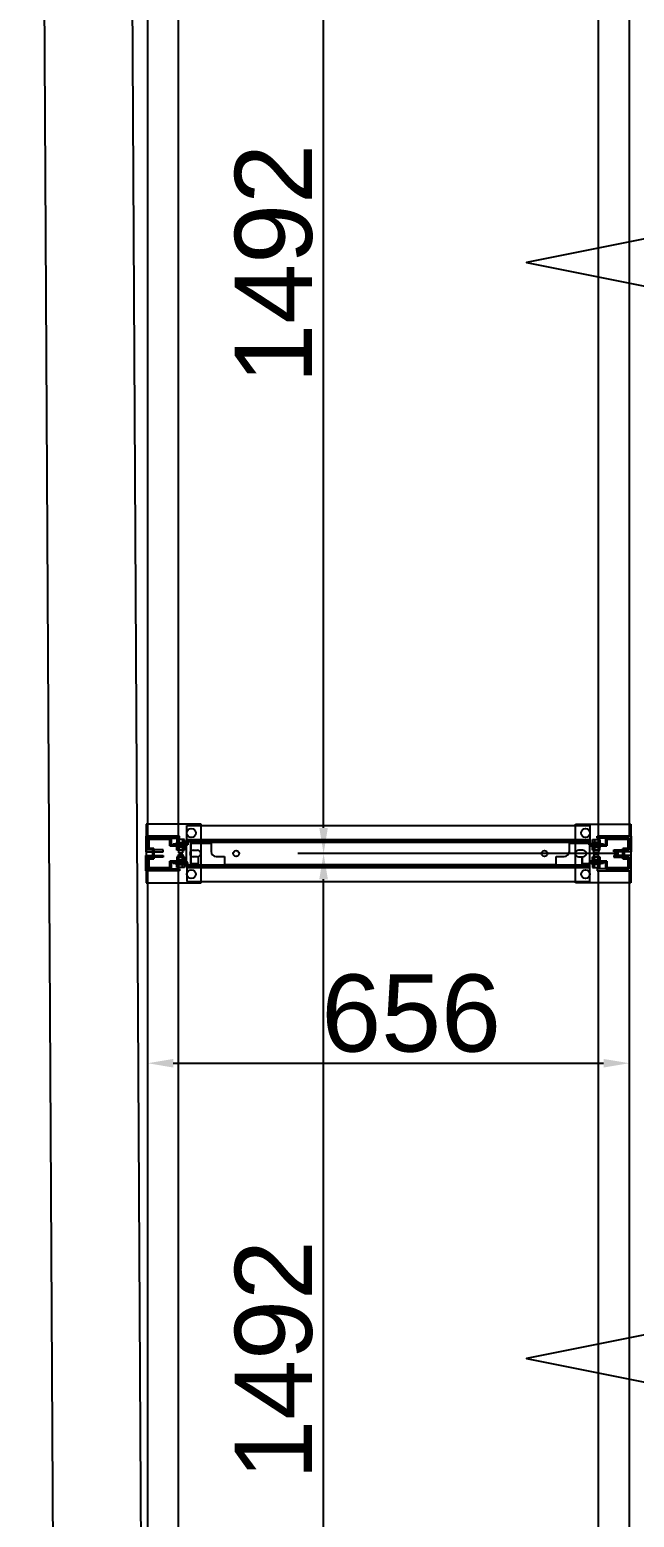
# Model space of a CAD drawing. Header units: millimetres. Extents: x 15382 to 37298, y 7351 to 31127.
# Drawn here: x 23087 to 23911, y 13956 to 15981 of the extents above; entities that cross this region are included whole.
import ezdxf

# ---------------------------------------------------------------- set-up
doc = ezdxf.new("R2010")
doc.units = ezdxf.units.MM
for name, color, linetype in [('01', 7, 'Continuous'), ('02', 3, 'Continuous'), ('03', 6, 'Continuous'), ('04', 30, 'Continuous'), ('05', 12, 'Continuous'), ('544-1', 40, 'Continuous'), ('M40', 3, 'Continuous'), ('M6', 7, 'Continuous'), ('動線', 6, 'Continuous'), ('標的物', 1, 'Continuous'), ('標註', 252, 'Continuous')]:
    doc.layers.add(name, color=color, linetype=linetype)
doc.styles.get("Standard").update_dxf_attribs({"font": 'arial.ttf'})
doc.dimstyles.new('ISO-25', dxfattribs={"dimtxt": 2.5, "dimasz": 2.5, "dimexe": 1.25, "dimexo": 0.625, "dimtad": 1, "dimtxsty": 'Standard', "dimcen": 2.5, "dimadec": 0, "dimazin": 0, "dimtfac": 1, "dimtmove": 0, "dimatfit": 3, "dimfxl": 1, "dimarcsym": 0})

# ---------------------------------------------------------------- blocks, each defined once
blk = doc.blocks.new('*D665')
at = {"layer": 'Defpoints', "color": 0, "transparency": 16777216}
for p in [(23487.5, 14859.4), (23896.8, 14859.4), (23896.8, 13367.4)]:
    blk.add_point(p, dxfattribs=at)
at = {"layer": '標註', "color": 0, "lineweight": -2, "transparency": 16777216}
for p, q in [((23889.8, 14859.4), (23452.5, 14859.4)), ((23487.5, 13402.4), (23487.5, 14824.4)), ((23889.8, 13367.4), (23452.5, 13367.4))]:
    blk.add_line(p, q, dxfattribs=at)
at = {"layer": '標註', "color": 0, "transparency": 16777216}
for points in [[(23481.6, 14824.4), (23493.3, 14824.4), (23487.5, 14859.4)], [(23481.6, 13402.4), (23493.3, 13402.4), (23487.5, 13367.4)]]:
    blk.add_solid(points, dxfattribs=at)
at = {"layer": '標註', "color": 0, "transparency": 16777216, "insert": (23419.8, 14170.1), "char_height": 105, "attachment_point": 5, "rotation": 90}
blk.add_mtext('1492', dxfattribs=at)
blk = doc.blocks.new('*D667')
at = {"layer": 'Defpoints', "color": 0, "transparency": 16777216}
for p in [(23247.8, 14801), (23903.8, 14801), (23903.8, 14574)]:
    blk.add_point(p, dxfattribs=at)
at = {"layer": '標註', "color": 0, "lineweight": -2, "transparency": 16777216}
for p, q in [((23247.8, 14794), (23247.8, 14539)), ((23903.8, 14794), (23903.8, 14539)), ((23282.8, 14574), (23868.8, 14574))]:
    blk.add_line(p, q, dxfattribs=at)
at = {"layer": '標註', "color": 0, "transparency": 16777216}
for points in [[(23282.8, 14579.8), (23282.8, 14568.1), (23247.8, 14574)], [(23868.8, 14579.8), (23868.8, 14568.1), (23903.8, 14574)]]:
    blk.add_solid(points, dxfattribs=at)
at = {"layer": '標註', "color": 0, "transparency": 16777216, "insert": (23606.7, 14641.6), "char_height": 105, "attachment_point": 5}
blk.add_mtext('656', dxfattribs=at)
blk = doc.blocks.new('*D661')
at = {"layer": 'Defpoints', "color": 0, "transparency": 16777216}
for p in [(23487.5, 16351.4), (23896.8, 16351.4), (23896.8, 14859.4)]:
    blk.add_point(p, dxfattribs=at)
at = {"layer": '標註', "color": 0, "lineweight": -2, "transparency": 16777216}
for p, q in [((23889.8, 16351.4), (23452.5, 16351.4)), ((23487.5, 14894.4), (23487.5, 16316.4)), ((23889.8, 14859.4), (23452.5, 14859.4))]:
    blk.add_line(p, q, dxfattribs=at)
at = {"layer": '標註', "color": 0, "transparency": 16777216}
for points in [[(23481.6, 16316.4), (23493.3, 16316.4), (23487.5, 16351.4)], [(23481.6, 14894.4), (23493.3, 14894.4), (23487.5, 14859.4)]]:
    blk.add_solid(points, dxfattribs=at)
at = {"layer": '標註', "color": 0, "transparency": 16777216, "insert": (23419.8, 15662.1), "char_height": 105, "attachment_point": 5, "rotation": 90}
blk.add_mtext('1492', dxfattribs=at)

msp = doc.modelspace()

# ---------------------------------------------------------------- linework, layer by layer
at = {"layer": '01'}
for p, q in [((23300.295, 14875.398), (23300.295, 14876.998)), ((23300.295, 14876.998), (23850.295, 14876.998)), ((23850.295, 14875.398), (23300.295, 14875.398)), ((23300.295, 14875.398), (23300.295, 14843.398)), ((23309.795, 14863.898), (23315.795, 14863.898)), ((23840.795, 14863.898), (23834.795, 14863.898)), ((23850.295, 14876.998), (23850.295, 14875.398)), ((23850.295, 14843.398), (23300.295, 14843.398)), ((23300.295, 14843.398), (23300.295, 14841.798)), ((23300.295, 14841.798), (23850.295, 14841.798)), ((23305.295, 14859.398), (23305.295, 14859.398)), ((23315.795, 14854.898), (23309.795, 14854.898)), ((23320.295, 14859.398), (23320.295, 14859.398)), ((23830.295, 14859.398), (23830.295, 14859.398)), ((23834.795, 14854.898), (23840.795, 14854.898)), ((23845.295, 14859.398), (23845.295, 14859.398)), ((23850.295, 14841.798), (23850.295, 14843.398))]:
    msp.add_line(p, q, dxfattribs=at)
for centre, start, end in [((23309.795, 14859.398), 90, 180), ((23315.795, 14859.398), 0, 90), ((23834.795, 14859.398), 90, 180), ((23840.795, 14859.398), 0, 90), ((23309.795, 14859.398), 180, 270), ((23315.795, 14859.398), 270, 0), ((23834.795, 14859.398), 180, 270), ((23840.795, 14859.398), 270, 0)]:
    msp.add_arc(centre, 4.5, start, end, dxfattribs=at)
at = {"layer": '02'}
for p, q in [((23320.795, 14899.398), (23245.795, 14899.398)), ((23245.795, 14899.398), (23245.795, 14819.398)), ((23320.795, 14819.398), (23320.795, 14899.398)), ((23830.795, 14819.398), (23830.795, 14899.398)), ((23830.795, 14899.398), (23905.795, 14899.398)), ((23905.795, 14899.398), (23905.795, 14819.398)), ((23245.795, 14819.398), (23320.795, 14819.398)), ((23905.795, 14819.398), (23830.795, 14819.398))]:
    msp.add_line(p, q, dxfattribs=at)
at = {"layer": '02', "lineweight": -3}
for centre in [(23307.295, 14887.398), (23844.295, 14887.398), (23307.295, 14831.398), (23844.295, 14831.398)]:
    msp.add_circle(centre, 6, dxfattribs=at)
at = {"layer": '03'}
for points in [[(23289.795, 14882.898), (23289.795, 16327.898), (23247.795, 16327.898), (23247.795, 14882.898)], [(23861.795, 14882.898), (23861.795, 16327.898), (23903.795, 16327.898), (23903.795, 14882.898)], [(23289.795, 13390.898), (23289.795, 14835.898), (23247.795, 14835.898), (23247.795, 13390.898)], [(23861.795, 13390.898), (23861.795, 14835.898), (23903.795, 14835.898), (23903.795, 13390.898)]]:
    msp.add_lwpolyline(points, close=True, dxfattribs=at)
at = {"layer": '04'}
for p, q in [((23301.295, 14872.598), (23301.295, 14897.398)), ((23301.295, 14897.398), (23850.295, 14897.398)), ((23850.295, 14897.398), (23850.295, 14872.598)), ((23282.795, 14871.398), (23282.795, 14872.598)), ((23282.795, 14872.598), (23301.295, 14872.598)), ((23282.795, 14871.398), (23282.795, 14872.598)), ((23282.795, 14872.598), (23301.295, 14872.598)), ((23302.495, 14871.398), (23282.795, 14871.398)), ((23302.495, 14871.398), (23282.795, 14871.398)), ((23301.295, 14872.598), (23301.295, 14878.598)), ((23301.295, 14878.598), (23850.295, 14878.598)), ((23849.095, 14877.398), (23302.495, 14877.398)), ((23302.495, 14877.398), (23302.495, 14871.398)), ((23849.095, 14877.398), (23302.495, 14877.398)), ((23302.495, 14877.398), (23302.495, 14871.398)), ((23849.095, 14871.398), (23849.095, 14877.398)), ((23849.095, 14871.398), (23849.095, 14877.398)), ((23868.795, 14871.398), (23849.095, 14871.398)), ((23868.795, 14871.398), (23849.095, 14871.398)), ((23850.295, 14878.598), (23850.295, 14872.598)), ((23850.295, 14872.598), (23868.795, 14872.598)), ((23850.295, 14872.598), (23868.795, 14872.598)), ((23868.795, 14872.598), (23868.795, 14871.398)), ((23868.795, 14872.598), (23868.795, 14871.398)), ((23302.495, 14847.398), (23282.795, 14847.398)), ((23282.795, 14847.398), (23282.795, 14846.198)), ((23302.495, 14847.398), (23282.795, 14847.398)), ((23282.795, 14847.398), (23282.795, 14846.198)), ((23282.795, 14846.198), (23301.295, 14846.198)), ((23282.795, 14846.198), (23301.295, 14846.198)), ((23301.295, 14846.198), (23301.295, 14840.198)), ((23301.295, 14846.198), (23301.295, 14821.398)), ((23302.495, 14841.398), (23302.495, 14847.398)), ((23302.495, 14841.398), (23302.495, 14847.398)), ((23868.795, 14847.398), (23849.095, 14847.398)), ((23849.095, 14847.398), (23849.095, 14841.398)), ((23868.795, 14847.398), (23849.095, 14847.398)), ((23849.095, 14847.398), (23849.095, 14841.398)), ((23850.295, 14846.198), (23868.795, 14846.198)), ((23850.295, 14840.198), (23850.295, 14846.198)), ((23850.295, 14846.198), (23868.795, 14846.198)), ((23850.295, 14821.398), (23850.295, 14846.198)), ((23868.795, 14846.198), (23868.795, 14847.398)), ((23868.795, 14846.198), (23868.795, 14847.398)), ((23301.295, 14840.198), (23850.295, 14840.198)), ((23849.095, 14841.398), (23302.495, 14841.398)), ((23849.095, 14841.398), (23302.495, 14841.398)), ((23301.295, 14821.398), (23850.295, 14821.398))]:
    msp.add_line(p, q, dxfattribs=at)
at = {"layer": '04', "lineweight": -3}
for p, q in [((23289.295, 14872.598), (23296.295, 14872.598)), ((23289.295, 14871.398), (23289.295, 14872.598)), ((23296.295, 14871.398), (23289.295, 14871.398)), ((23292.795, 14872.598), (23296.295, 14872.598)), ((23292.795, 14871.398), (23292.795, 14872.598)), ((23296.295, 14871.398), (23292.795, 14871.398)), ((23296.295, 14872.598), (23296.295, 14871.398)), ((23296.295, 14872.598), (23296.295, 14871.398)), ((23862.295, 14872.598), (23855.295, 14872.598)), ((23855.295, 14872.598), (23855.295, 14871.398)), ((23858.795, 14872.598), (23855.295, 14872.598)), ((23855.295, 14872.598), (23855.295, 14871.398)), ((23855.295, 14871.398), (23862.295, 14871.398)), ((23855.295, 14871.398), (23858.795, 14871.398)), ((23858.795, 14871.398), (23858.795, 14872.598)), ((23862.295, 14871.398), (23862.295, 14872.598)), ((23296.295, 14847.398), (23289.295, 14847.398)), ((23289.295, 14847.398), (23289.295, 14846.198)), ((23289.295, 14846.198), (23296.295, 14846.198)), ((23296.295, 14847.398), (23292.795, 14847.398)), ((23292.795, 14847.398), (23292.795, 14846.198)), ((23292.795, 14846.198), (23296.295, 14846.198)), ((23296.295, 14846.198), (23296.295, 14847.398)), ((23296.295, 14846.198), (23296.295, 14847.398)), ((23855.295, 14846.198), (23855.295, 14847.398)), ((23855.295, 14847.398), (23862.295, 14847.398)), ((23855.295, 14846.198), (23855.295, 14847.398)), ((23855.295, 14847.398), (23858.795, 14847.398)), ((23862.295, 14846.198), (23855.295, 14846.198)), ((23858.795, 14846.198), (23855.295, 14846.198)), ((23858.795, 14847.398), (23858.795, 14846.198)), ((23862.295, 14847.398), (23862.295, 14846.198))]:
    msp.add_line(p, q, dxfattribs=at)
at = {"layer": '05'}
for p, q in [((23291.295, 14882.898), (23245.295, 14882.898)), ((23245.295, 14882.898), (23245.295, 14863.398)), ((23291.295, 14880.398), (23291.295, 14882.898)), ((23860.295, 14880.398), (23860.295, 14882.898)), ((23860.295, 14882.898), (23906.295, 14882.898)), ((23882.817, 14880.398), (23882.817, 14882.898)), ((23887.795, 14880.398), (23887.795, 14882.898)), ((23892.773, 14880.398), (23892.773, 14882.898)), ((23906.295, 14882.898), (23906.295, 14863.398)), ((23245.295, 14864.398), (23245.295, 14861.898)), ((23247.795, 14864.398), (23247.795, 14880.398)), ((23247.795, 14880.398), (23291.295, 14880.398)), ((23268.795, 14864.398), (23247.795, 14864.398)), ((23268.795, 14861.898), (23268.795, 14864.398)), ((23903.795, 14880.398), (23860.295, 14880.398)), ((23882.795, 14861.898), (23882.795, 14864.398)), ((23882.795, 14864.398), (23903.795, 14864.398)), ((23903.795, 14864.398), (23903.795, 14880.398)), ((23906.295, 14864.398), (23906.295, 14861.898)), ((23245.295, 14861.898), (23268.795, 14861.898)), ((23245.295, 14854.398), (23245.295, 14856.898)), ((23245.295, 14856.898), (23268.795, 14856.898)), ((23245.295, 14835.898), (23245.295, 14855.398)), ((23268.795, 14854.398), (23247.795, 14854.398)), ((23247.795, 14854.398), (23247.795, 14838.398)), ((23268.795, 14856.898), (23268.795, 14854.398)), ((23906.295, 14861.898), (23882.795, 14861.898)), ((23906.295, 14856.898), (23882.795, 14856.898)), ((23882.795, 14856.898), (23882.795, 14854.398)), ((23882.795, 14854.398), (23903.795, 14854.398)), ((23903.795, 14854.398), (23903.795, 14838.398)), ((23906.295, 14854.398), (23906.295, 14856.898)), ((23906.295, 14835.898), (23906.295, 14855.398)), ((23291.295, 14835.898), (23245.295, 14835.898)), ((23247.795, 14838.398), (23291.295, 14838.398)), ((23291.295, 14838.398), (23291.295, 14835.898)), ((23903.795, 14838.398), (23860.295, 14838.398)), ((23860.295, 14838.398), (23860.295, 14835.898)), ((23860.295, 14835.898), (23906.295, 14835.898))]:
    msp.add_line(p, q, dxfattribs=at)
at = {"layer": '05', "lineweight": -3}
for p, q in [((23892.773, 14882.898), (23882.817, 14882.898)), ((23882.817, 14882.898), (23882.817, 14880.398)), ((23887.795, 14882.898), (23882.817, 14882.898)), ((23882.817, 14882.898), (23882.817, 14880.398)), ((23887.795, 14880.398), (23887.795, 14882.898)), ((23892.773, 14880.398), (23892.773, 14882.898)), ((23882.817, 14880.398), (23892.773, 14880.398)), ((23882.817, 14880.398), (23887.795, 14880.398))]:
    msp.add_line(p, q, dxfattribs=at)
at = {"layer": '544-1'}
for p, q in [((23850.295, 14874.398), (23306.295, 14874.398)), ((23306.295, 14874.398), (23306.295, 14844.398)), ((23307.095, 14845.198), (23307.095, 14873.598)), ((23307.095, 14873.598), (23334.295, 14873.598)), ((23334.295, 14873.598), (23334.295, 14862.398)), ((23822.295, 14862.398), (23822.295, 14873.598)), ((23822.295, 14873.598), (23849.495, 14873.598)), ((23850.295, 14874.398), (23849.495, 14874.398)), ((23849.495, 14873.598), (23849.495, 14845.198)), ((23850.295, 14873.598), (23850.295, 14874.398)), ((23850.295, 14844.398), (23850.295, 14874.398)), ((23306.295, 14844.398), (23317.295, 14844.398)), ((23316.495, 14845.198), (23307.095, 14845.198)), ((23317.295, 14854.398), (23316.495, 14854.398)), ((23316.495, 14854.398), (23316.495, 14845.198)), ((23317.295, 14844.398), (23317.295, 14854.398)), ((23341.295, 14855.398), (23352.295, 14855.398)), ((23352.295, 14855.398), (23352.295, 14844.398)), ((23352.295, 14844.398), (23804.295, 14844.398)), ((23804.295, 14844.398), (23804.295, 14855.398)), ((23804.295, 14855.398), (23815.295, 14855.398)), ((23840.095, 14854.398), (23839.295, 14854.398)), ((23839.295, 14854.398), (23839.295, 14844.398)), ((23839.295, 14844.398), (23850.295, 14844.398)), ((23840.095, 14845.198), (23840.095, 14854.398)), ((23849.495, 14845.198), (23840.095, 14845.198))]:
    msp.add_line(p, q, dxfattribs=at)
for centre in [(23368.295, 14859.398), (23788.295, 14859.398)]:
    msp.add_circle(centre, 4, dxfattribs=at)
for centre, start, end in [((23341.295, 14862.398), 180, 270), ((23815.295, 14862.398), 270, 0)]:
    msp.add_arc(centre, 7, start, end, dxfattribs=at)
at = {"layer": 'M40'}
for p, q in [((23279.795, 14880.398), (23247.795, 14880.398)), ((23247.795, 14880.398), (23247.795, 14864.898)), ((23247.795, 14864.898), (23247.795, 14880.398)), ((23247.795, 14880.398), (23279.795, 14880.398)), ((23247.795, 14864.898), (23254.795, 14864.898)), ((23254.795, 14864.898), (23247.795, 14864.898)), ((23249.395, 14866.498), (23249.395, 14878.798)), ((23249.395, 14878.798), (23278.195, 14878.798)), ((23278.195, 14878.798), (23249.395, 14878.798)), ((23249.395, 14878.798), (23249.395, 14866.498)), ((23256.395, 14866.498), (23249.395, 14866.498)), ((23249.395, 14866.498), (23256.395, 14866.498)), ((23254.795, 14864.898), (23254.795, 14853.898)), ((23254.795, 14853.898), (23254.795, 14864.898)), ((23256.395, 14852.298), (23256.395, 14866.498)), ((23256.395, 14866.498), (23256.395, 14852.298)), ((23278.195, 14878.798), (23278.195, 14869.798)), ((23278.195, 14869.798), (23278.195, 14878.798)), ((23278.195, 14871.398), (23278.195, 14869.798)), ((23278.195, 14869.798), (23300.795, 14869.798)), ((23278.195, 14869.798), (23279.795, 14869.798)), ((23300.795, 14869.798), (23278.195, 14869.798)), ((23279.795, 14871.398), (23279.795, 14880.398)), ((23279.795, 14880.398), (23279.795, 14871.398)), ((23300.795, 14871.398), (23279.795, 14871.398)), ((23279.795, 14871.398), (23300.795, 14871.398)), ((23289.295, 14871.398), (23289.295, 14869.798)), ((23292.795, 14871.398), (23292.795, 14869.798)), ((23296.295, 14871.398), (23296.295, 14869.798)), ((23300.795, 14869.798), (23300.795, 14871.398)), ((23300.795, 14871.398), (23300.795, 14869.798)), ((23850.795, 14869.798), (23850.795, 14871.398)), ((23850.795, 14871.398), (23871.795, 14871.398)), ((23871.795, 14871.398), (23850.795, 14871.398)), ((23850.795, 14871.398), (23850.795, 14869.798)), ((23873.395, 14869.798), (23850.795, 14869.798)), ((23850.795, 14869.798), (23873.395, 14869.798)), ((23855.295, 14871.398), (23855.295, 14869.798)), ((23858.795, 14871.398), (23858.795, 14869.798)), ((23862.295, 14871.398), (23862.295, 14869.798)), ((23871.795, 14871.398), (23871.795, 14880.398)), ((23871.795, 14880.398), (23903.795, 14880.398)), ((23903.795, 14880.398), (23871.795, 14880.398)), ((23871.795, 14880.398), (23871.795, 14871.398)), ((23873.395, 14869.798), (23871.795, 14869.798)), ((23902.195, 14878.798), (23873.395, 14878.798)), ((23873.395, 14878.798), (23873.395, 14869.798)), ((23873.395, 14869.798), (23873.395, 14878.798)), ((23873.395, 14878.798), (23902.195, 14878.798)), ((23873.395, 14871.398), (23873.395, 14869.798)), ((23884.545, 14878.798), (23884.545, 14880.398)), ((23887.795, 14878.798), (23887.795, 14880.398)), ((23891.045, 14878.798), (23891.045, 14880.398)), ((23895.195, 14852.298), (23895.195, 14866.498)), ((23895.195, 14866.498), (23902.195, 14866.498)), ((23902.195, 14866.498), (23895.195, 14866.498)), ((23895.195, 14866.498), (23895.195, 14852.298)), ((23903.795, 14864.898), (23896.795, 14864.898)), ((23896.795, 14864.898), (23896.795, 14853.898)), ((23896.795, 14853.898), (23896.795, 14864.898)), ((23896.795, 14864.898), (23903.795, 14864.898)), ((23902.195, 14866.498), (23902.195, 14878.798)), ((23902.195, 14878.798), (23902.195, 14866.498)), ((23903.795, 14880.398), (23903.795, 14864.898)), ((23903.795, 14864.898), (23903.795, 14880.398)), ((23254.795, 14853.898), (23247.795, 14853.898)), ((23247.795, 14853.898), (23247.795, 14838.398)), ((23247.795, 14838.398), (23247.795, 14853.898)), ((23247.795, 14853.898), (23254.795, 14853.898)), ((23249.395, 14839.998), (23249.395, 14852.298)), ((23249.395, 14852.298), (23256.395, 14852.298)), ((23256.395, 14852.298), (23249.395, 14852.298)), ((23249.395, 14852.298), (23249.395, 14839.998)), ((23300.795, 14848.998), (23278.195, 14848.998)), ((23278.195, 14848.998), (23278.195, 14839.998)), ((23278.195, 14847.398), (23278.195, 14848.998)), ((23278.195, 14848.998), (23300.795, 14848.998)), ((23278.195, 14839.998), (23278.195, 14848.998)), ((23278.195, 14848.998), (23279.795, 14848.998)), ((23279.795, 14838.398), (23279.795, 14847.398)), ((23279.795, 14847.398), (23300.795, 14847.398)), ((23300.795, 14847.398), (23279.795, 14847.398)), ((23279.795, 14847.398), (23279.795, 14838.398)), ((23289.295, 14848.998), (23289.295, 14847.398)), ((23292.795, 14848.998), (23292.795, 14847.398)), ((23296.295, 14848.998), (23296.295, 14847.398)), ((23300.795, 14847.398), (23300.795, 14848.998)), ((23300.795, 14848.998), (23300.795, 14847.398)), ((23850.795, 14847.398), (23850.795, 14848.998)), ((23850.795, 14848.998), (23873.395, 14848.998)), ((23873.395, 14848.998), (23850.795, 14848.998)), ((23850.795, 14848.998), (23850.795, 14847.398)), ((23871.795, 14847.398), (23850.795, 14847.398)), ((23850.795, 14847.398), (23871.795, 14847.398)), ((23855.295, 14848.998), (23855.295, 14847.398)), ((23858.795, 14848.998), (23858.795, 14847.398)), ((23862.295, 14848.998), (23862.295, 14847.398)), ((23873.395, 14848.998), (23871.795, 14848.998)), ((23871.795, 14838.398), (23871.795, 14847.398)), ((23871.795, 14847.398), (23871.795, 14838.398)), ((23873.395, 14848.998), (23873.395, 14839.998)), ((23873.395, 14847.398), (23873.395, 14848.998)), ((23873.395, 14839.998), (23873.395, 14848.998)), ((23896.795, 14853.898), (23895.195, 14853.898)), ((23902.195, 14852.298), (23895.195, 14852.298)), ((23895.195, 14852.298), (23902.195, 14852.298)), ((23896.795, 14853.898), (23903.795, 14853.898)), ((23903.795, 14853.898), (23896.795, 14853.898)), ((23902.195, 14839.998), (23902.195, 14852.298)), ((23902.195, 14852.298), (23902.195, 14839.998)), ((23903.795, 14853.898), (23903.795, 14838.398)), ((23903.795, 14838.398), (23903.795, 14853.898)), ((23247.795, 14838.398), (23279.795, 14838.398)), ((23279.795, 14838.398), (23247.795, 14838.398)), ((23278.195, 14839.998), (23249.395, 14839.998)), ((23249.395, 14839.998), (23278.195, 14839.998)), ((23903.795, 14838.398), (23871.795, 14838.398)), ((23871.795, 14838.398), (23903.795, 14838.398)), ((23873.395, 14839.998), (23902.195, 14839.998)), ((23902.195, 14839.998), (23873.395, 14839.998))]:
    msp.add_line(p, q, dxfattribs=at)
at = {"layer": 'M40', "lineweight": -3}
for p, q in [((23289.295, 14871.398), (23296.295, 14871.398)), ((23289.295, 14869.798), (23289.295, 14871.398)), ((23296.295, 14869.798), (23289.295, 14869.798)), ((23292.795, 14871.398), (23296.295, 14871.398)), ((23292.795, 14869.798), (23292.795, 14871.398)), ((23296.295, 14869.798), (23292.795, 14869.798)), ((23296.295, 14871.398), (23296.295, 14869.798)), ((23296.295, 14871.398), (23296.295, 14869.798)), ((23862.295, 14871.398), (23855.295, 14871.398)), ((23855.295, 14871.398), (23855.295, 14869.798)), ((23858.795, 14871.398), (23855.295, 14871.398)), ((23855.295, 14871.398), (23855.295, 14869.798)), ((23855.295, 14869.798), (23862.295, 14869.798)), ((23855.295, 14869.798), (23858.795, 14869.798)), ((23858.795, 14869.798), (23858.795, 14871.398)), ((23862.295, 14869.798), (23862.295, 14871.398)), ((23891.045, 14880.398), (23884.545, 14880.398)), ((23884.545, 14880.398), (23884.545, 14878.798)), ((23887.795, 14880.398), (23884.545, 14880.398)), ((23884.545, 14880.398), (23884.545, 14878.798)), ((23884.545, 14878.798), (23891.045, 14878.798)), ((23884.545, 14878.798), (23887.795, 14878.798)), ((23887.795, 14878.798), (23887.795, 14880.398)), ((23891.045, 14878.798), (23891.045, 14880.398)), ((23895.195, 14853.898), (23895.195, 14864.898)), ((23895.195, 14864.898), (23896.795, 14864.898)), ((23896.795, 14864.898), (23896.795, 14853.898)), ((23296.295, 14848.998), (23289.295, 14848.998)), ((23289.295, 14848.998), (23289.295, 14847.398)), ((23289.295, 14847.398), (23296.295, 14847.398)), ((23296.295, 14848.998), (23292.795, 14848.998)), ((23292.795, 14848.998), (23292.795, 14847.398)), ((23292.795, 14847.398), (23296.295, 14847.398)), ((23296.295, 14847.398), (23296.295, 14848.998)), ((23296.295, 14847.398), (23296.295, 14848.998)), ((23855.295, 14847.398), (23855.295, 14848.998)), ((23855.295, 14848.998), (23862.295, 14848.998)), ((23855.295, 14847.398), (23855.295, 14848.998)), ((23855.295, 14848.998), (23858.795, 14848.998)), ((23862.295, 14847.398), (23855.295, 14847.398)), ((23858.795, 14847.398), (23855.295, 14847.398)), ((23858.795, 14848.998), (23858.795, 14847.398)), ((23862.295, 14848.998), (23862.295, 14847.398)), ((23895.195, 14859.398), (23895.195, 14853.898)), ((23896.795, 14859.398), (23895.195, 14859.398)), ((23896.795, 14853.898), (23895.195, 14853.898)), ((23895.195, 14853.898), (23896.795, 14853.898)), ((23896.795, 14853.898), (23896.795, 14859.398))]:
    msp.add_line(p, q, dxfattribs=at)
at = {"layer": 'M6'}
for p, q in [((23287.795, 14874.298), (23285.795, 14872.798)), ((23285.795, 14872.798), (23285.795, 14872.598)), ((23285.795, 14872.598), (23289.795, 14872.598)), ((23286.795, 14869.598), (23286.795, 14869.798)), ((23286.795, 14869.798), (23298.795, 14869.798)), ((23287.795, 14868.098), (23286.795, 14869.598)), ((23297.795, 14878.598), (23287.795, 14878.598)), ((23287.795, 14878.598), (23287.795, 14874.298)), ((23297.795, 14878.598), (23287.795, 14878.598)), ((23287.795, 14878.598), (23287.795, 14874.298)), ((23287.795, 14874.298), (23297.795, 14874.298)), ((23287.795, 14863.798), (23287.795, 14868.098)), ((23287.795, 14868.098), (23297.795, 14868.098)), ((23287.795, 14863.798), (23287.795, 14868.098)), ((23287.795, 14863.798), (23287.795, 14868.098)), ((23287.795, 14868.098), (23295.295, 14868.098)), ((23297.795, 14863.798), (23287.795, 14863.798)), ((23297.795, 14863.798), (23287.795, 14863.798)), ((23295.295, 14863.798), (23287.795, 14863.798)), ((23289.795, 14872.598), (23289.795, 14860.598)), ((23290.295, 14878.598), (23290.295, 14874.298)), ((23297.795, 14868.098), (23290.295, 14868.098)), ((23290.295, 14868.098), (23290.295, 14863.798)), ((23290.295, 14863.798), (23297.795, 14863.798)), ((23295.295, 14878.598), (23295.295, 14874.298)), ((23295.295, 14868.098), (23295.295, 14863.798)), ((23295.795, 14860.598), (23295.795, 14872.598)), ((23295.795, 14872.598), (23299.795, 14872.598)), ((23297.795, 14874.298), (23297.795, 14878.598)), ((23297.795, 14874.298), (23297.795, 14878.598)), ((23299.795, 14872.798), (23297.795, 14874.298)), ((23298.795, 14869.598), (23297.795, 14868.098)), ((23297.795, 14868.098), (23297.795, 14863.798)), ((23297.795, 14868.098), (23297.795, 14863.798)), ((23297.795, 14863.798), (23297.795, 14868.098)), ((23298.795, 14869.798), (23298.795, 14869.598)), ((23299.795, 14872.598), (23299.795, 14872.798)), ((23851.795, 14872.798), (23853.795, 14874.298)), ((23851.795, 14872.598), (23851.795, 14872.798)), ((23855.795, 14872.598), (23851.795, 14872.598)), ((23864.795, 14869.798), (23852.795, 14869.798)), ((23852.795, 14869.798), (23852.795, 14869.598)), ((23852.795, 14869.598), (23853.795, 14868.098)), ((23853.795, 14874.298), (23853.795, 14878.598)), ((23853.795, 14878.598), (23863.795, 14878.598)), ((23853.795, 14874.298), (23853.795, 14878.598)), ((23853.795, 14878.598), (23863.795, 14878.598)), ((23863.795, 14874.298), (23853.795, 14874.298)), ((23853.795, 14868.098), (23853.795, 14863.798)), ((23863.795, 14868.098), (23853.795, 14868.098)), ((23853.795, 14868.098), (23853.795, 14863.798)), ((23853.795, 14863.798), (23853.795, 14868.098)), ((23853.795, 14868.098), (23861.295, 14868.098)), ((23853.795, 14863.798), (23863.795, 14863.798)), ((23853.795, 14863.798), (23863.795, 14863.798)), ((23861.295, 14863.798), (23853.795, 14863.798)), ((23855.795, 14860.598), (23855.795, 14872.598)), ((23856.295, 14878.598), (23856.295, 14874.298)), ((23863.795, 14868.098), (23856.295, 14868.098)), ((23856.295, 14868.098), (23856.295, 14863.798)), ((23856.295, 14863.798), (23863.795, 14863.798)), ((23861.295, 14878.598), (23861.295, 14874.298)), ((23861.295, 14868.098), (23861.295, 14863.798)), ((23861.795, 14872.598), (23861.795, 14860.598)), ((23865.795, 14872.598), (23861.795, 14872.598)), ((23863.795, 14878.598), (23863.795, 14874.298)), ((23863.795, 14878.598), (23863.795, 14874.298)), ((23863.795, 14874.298), (23865.795, 14872.798)), ((23863.795, 14868.098), (23864.795, 14869.598)), ((23863.795, 14863.798), (23863.795, 14868.098)), ((23863.795, 14863.798), (23863.795, 14868.098)), ((23863.795, 14863.798), (23863.795, 14868.098)), ((23864.795, 14869.598), (23864.795, 14869.798)), ((23865.795, 14872.798), (23865.795, 14872.598)), ((23285.795, 14845.998), (23285.795, 14846.198)), ((23285.795, 14846.198), (23289.795, 14846.198)), ((23287.795, 14844.498), (23285.795, 14845.998)), ((23287.795, 14850.698), (23286.795, 14849.198)), ((23286.795, 14849.198), (23286.795, 14848.998)), ((23286.795, 14848.998), (23298.795, 14848.998)), ((23297.795, 14854.998), (23287.795, 14854.998)), ((23287.795, 14854.998), (23287.795, 14850.698)), ((23297.795, 14854.998), (23287.795, 14854.998)), ((23287.795, 14854.998), (23287.795, 14850.698)), ((23287.795, 14854.998), (23287.795, 14850.698)), ((23295.295, 14854.998), (23287.795, 14854.998)), ((23287.795, 14850.698), (23297.795, 14850.698)), ((23287.795, 14850.698), (23295.295, 14850.698)), ((23287.795, 14840.198), (23287.795, 14844.498)), ((23287.795, 14844.498), (23297.795, 14844.498)), ((23287.795, 14840.198), (23287.795, 14844.498)), ((23289.795, 14860.598), (23295.795, 14860.598)), ((23289.795, 14846.198), (23289.795, 14858.198)), ((23289.795, 14858.198), (23295.795, 14858.198)), ((23290.295, 14850.698), (23290.295, 14854.998)), ((23290.295, 14854.998), (23297.795, 14854.998)), ((23297.795, 14850.698), (23290.295, 14850.698)), ((23290.295, 14840.198), (23290.295, 14844.498)), ((23295.295, 14850.698), (23295.295, 14854.998)), ((23295.295, 14840.198), (23295.295, 14844.498)), ((23295.795, 14858.198), (23295.795, 14846.198)), ((23295.795, 14846.198), (23299.795, 14846.198)), ((23297.795, 14850.698), (23297.795, 14854.998)), ((23297.795, 14850.698), (23297.795, 14854.998)), ((23297.795, 14854.998), (23297.795, 14850.698)), ((23298.795, 14849.198), (23297.795, 14850.698)), ((23299.795, 14845.998), (23297.795, 14844.498)), ((23297.795, 14844.498), (23297.795, 14840.198)), ((23297.795, 14844.498), (23297.795, 14840.198)), ((23298.795, 14848.998), (23298.795, 14849.198)), ((23299.795, 14846.198), (23299.795, 14845.998)), ((23855.795, 14846.198), (23851.795, 14846.198)), ((23851.795, 14846.198), (23851.795, 14845.998)), ((23851.795, 14845.998), (23853.795, 14844.498)), ((23852.795, 14849.198), (23853.795, 14850.698)), ((23852.795, 14848.998), (23852.795, 14849.198)), ((23864.795, 14848.998), (23852.795, 14848.998)), ((23853.795, 14850.698), (23853.795, 14854.998)), ((23853.795, 14854.998), (23863.795, 14854.998)), ((23853.795, 14850.698), (23853.795, 14854.998)), ((23853.795, 14854.998), (23863.795, 14854.998)), ((23853.795, 14854.998), (23853.795, 14850.698)), ((23861.295, 14854.998), (23853.795, 14854.998)), ((23863.795, 14850.698), (23853.795, 14850.698)), ((23853.795, 14850.698), (23861.295, 14850.698)), ((23853.795, 14844.498), (23853.795, 14840.198)), ((23863.795, 14844.498), (23853.795, 14844.498)), ((23853.795, 14844.498), (23853.795, 14840.198)), ((23861.795, 14860.598), (23855.795, 14860.598)), ((23861.795, 14858.198), (23855.795, 14858.198)), ((23855.795, 14858.198), (23855.795, 14846.198)), ((23856.295, 14850.698), (23856.295, 14854.998)), ((23856.295, 14854.998), (23863.795, 14854.998)), ((23863.795, 14850.698), (23856.295, 14850.698)), ((23856.295, 14840.198), (23856.295, 14844.498)), ((23861.295, 14850.698), (23861.295, 14854.998)), ((23861.295, 14840.198), (23861.295, 14844.498)), ((23861.795, 14846.198), (23861.795, 14858.198)), ((23865.795, 14846.198), (23861.795, 14846.198)), ((23863.795, 14854.998), (23863.795, 14850.698)), ((23863.795, 14854.998), (23863.795, 14850.698)), ((23863.795, 14854.998), (23863.795, 14850.698)), ((23863.795, 14850.698), (23864.795, 14849.198)), ((23863.795, 14844.498), (23865.795, 14845.998)), ((23863.795, 14840.198), (23863.795, 14844.498)), ((23863.795, 14840.198), (23863.795, 14844.498)), ((23864.795, 14849.198), (23864.795, 14848.998)), ((23865.795, 14845.998), (23865.795, 14846.198)), ((23297.795, 14840.198), (23287.795, 14840.198)), ((23297.795, 14840.198), (23287.795, 14840.198)), ((23853.795, 14840.198), (23863.795, 14840.198)), ((23853.795, 14840.198), (23863.795, 14840.198))]:
    msp.add_line(p, q, dxfattribs=at)
at = {"layer": '動線', "lineweight": -3}
for points in [[(24013.652, 15648.943), (24191.289, 15648.943), (24191.289, 15678.943), (24013.652, 15678.943), (24013.652, 15713.943), (23763.652, 15663.943), (24013.652, 15613.943), (24013.652, 15648.943)], [(24013.652, 14156.943), (24191.289, 14156.943), (24191.289, 14186.943), (24013.652, 14186.943), (24013.652, 14221.943), (23763.652, 14171.943), (24013.652, 14121.943), (24013.652, 14156.943)]]:
    msp.add_lwpolyline(points, dxfattribs=at)
at = {"layer": '標的物'}
for p, q in [((23130.478, 11911.198), (23087.193, 19561.807)), ((23250.476, 11911.877), (23207.191, 19562.486))]:
    msp.add_line(p, q, dxfattribs=at)

# ---------------------------------------------------------------- dimensions: what is measured, and where the dimension line sits
at = {"layer": '標註', "color": 8}
for base, p1, p2, picture, middle in [((23487.452, 16351.398), (23896.795, 14859.398), (23896.795, 16351.398), '*D661', (23487.452, 15662.11)), ((23487.452, 14859.398), (23896.795, 13367.398), (23896.795, 14859.398), '*D665', (23487.452, 14170.11))]:
    dim = msp.add_linear_dim(base=base, p1=p1, p2=p2, angle=90, dimstyle='ISO-25', override={"dimscale": 70, "dimtxt": 1.5, "dimasz": 0.5, "dimexe": 0.5, "dimexo": 0.1, "dimgap": 0.2}, dxfattribs=at)
    dim.commit()
    dim.dimension.update_dxf_attribs({"geometry": picture, "text_midpoint": middle, "dimtype": 160})
dim = msp.add_linear_dim(base=(23903.795, 14573.979), p1=(23247.795, 14800.991), p2=(23903.795, 14800.991), dimstyle='ISO-25', override={"dimscale": 70, "dimtxt": 1.5, "dimasz": 0.5, "dimexe": 0.5, "dimexo": 0.1, "dimgap": 0.2}, dxfattribs=at)
dim.commit()
dim.dimension.update_dxf_attribs({"geometry": '*D667', "text_midpoint": (23606.747, 14573.979), "dimtype": 160})

doc.saveas('drawing.dxf')
